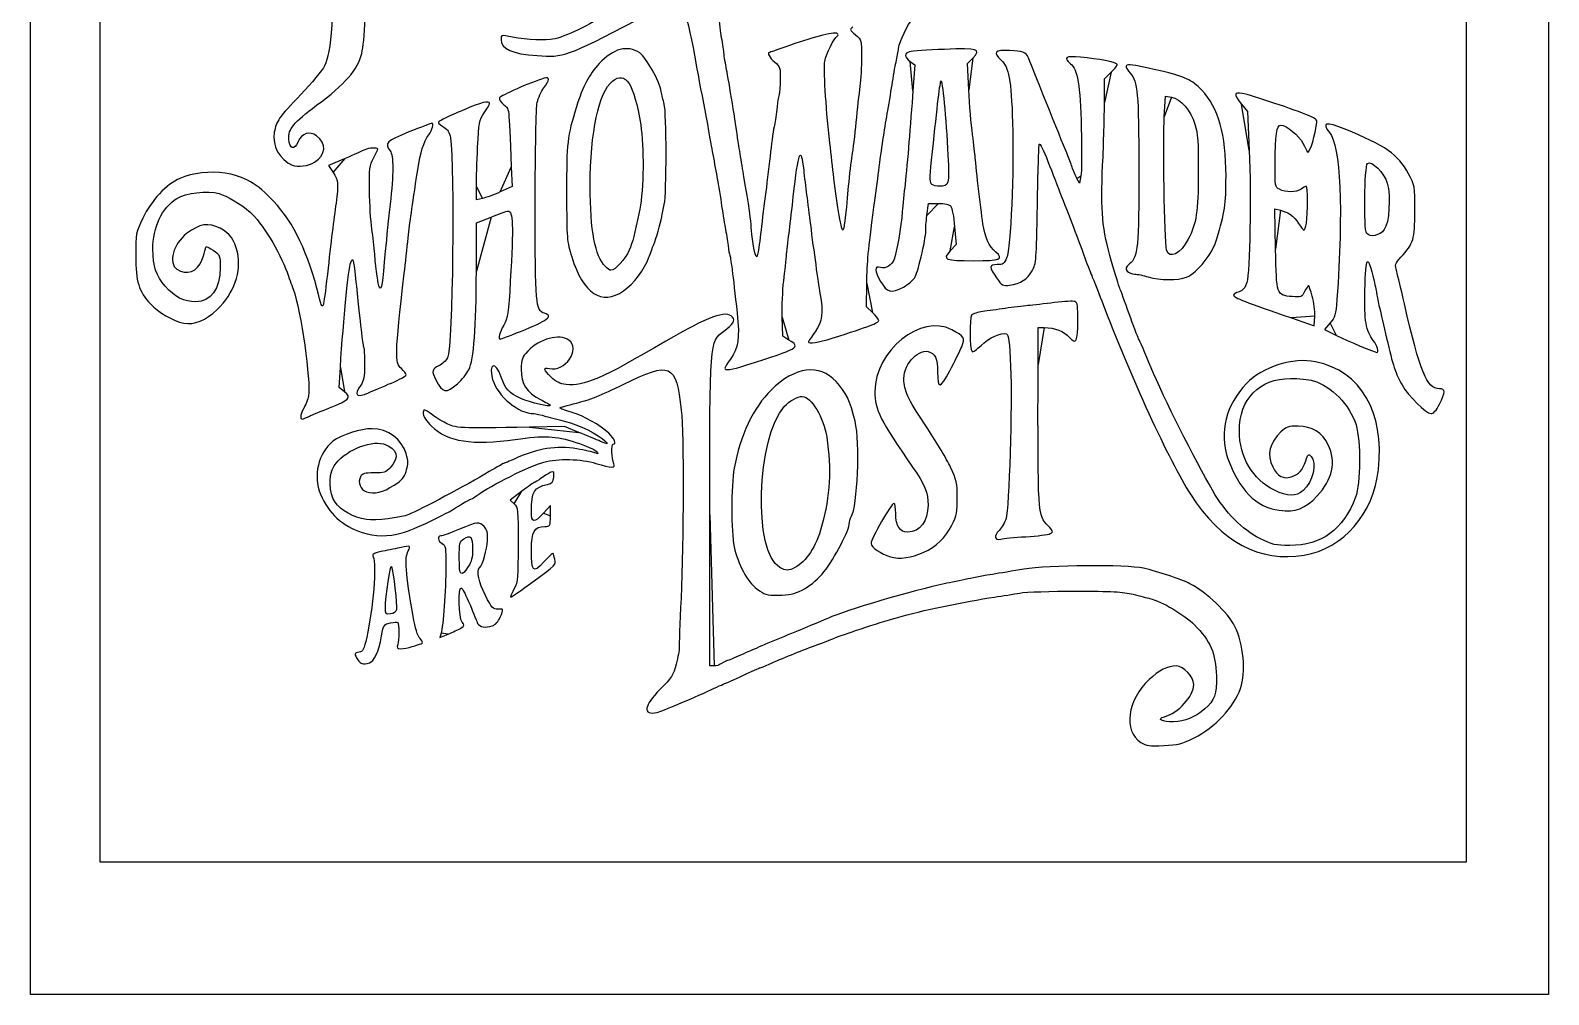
# Model space of a CAD drawing. Extents: x 1.22 to 6.05, y 4.37 to 9.22.
# Drawn here: x 1.222 to 6.048, y 4.365 to 7.428 of the extents above; entities that cross this region are included whole.
import ezdxf

# ---------------------------------------------------------------- set-up
doc = ezdxf.new("R2010")
doc.units = 0
doc.layers.add('Layer_1', color=7, linetype='CONTINUOUS')

msp = doc.modelspace()

# ---------------------------------------------------------------- linework, layer by layer
at = {"layer": 'Layer_1', "color": 7}
for points in [[(1.222222, 6.793651), (1.222222, 9.222223), (3.634921, 9.222223), (6.047619, 9.222223), (6.047619, 6.793651), (6.047619, 4.36508), (3.634921, 4.36508), (1.222222, 4.36508), (1.222222, 6.793651), (1.222222, 6.793651)], [(1.444444, 9.007936), (5.785714, 9.007936), (5.785714, 4.785714), (1.444444, 4.785714), (1.444444, 9.007936)], [(4.204962, 7.239024), (4.200867, 7.323146), (4.217124, 7.340227)], [(4.018279, 7.329785), (4.0337, 7.318477), (4.027305, 7.236689)], [(4.636027, 7.19972), (4.636191, 7.274896), (4.657685, 7.295301)], [(4.825942, 7.154017), (4.830453, 7.219918), (4.849433, 7.216263)], [(5.071364, 7.194162), (5.090347, 7.170385), (5.096021, 7.047286)], [(2.125391, 7.009721), (2.125392, 7.009721)], [(2.222224, 7.021294), (2.169686, 6.998725), (2.184526, 6.976743)], [(2.750729, 6.99351), (2.753203, 6.932297), (2.71553, 6.915283)], [(4.56104, 6.965869), (4.556701, 6.942589), (4.548402, 6.957674)], [(2.658771, 6.894049), (2.639684, 6.889829), (2.639684, 6.931852)], [(4.087772, 6.938944), (4.087772, 6.938944)], [(4.071704, 6.840705), (4.076423, 6.878651), (4.108267, 6.878651)], [(5.179963, 6.733347), (5.17767, 6.861016), (5.194946, 6.856969)], [(2.639662, 6.663951), (2.639684, 6.816572), (2.68643, 6.835501)], [(4.159807, 6.804644), (4.165092, 6.748115), (4.14587, 6.728118)], [(5.469053, 6.78396), (5.469053, 6.78396)], [(4.832999, 6.731419), (4.832999, 6.731419)], [(3.050162, 6.677971), (3.050162, 6.677971)], [(3.89881, 6.532239), (3.879207, 6.549942), (3.880541, 6.624743)], [(3.996917, 6.613026), (3.996917, 6.613026)], [(4.896707, 6.644509), (4.896707, 6.644508)], [(3.107567, 6.600883), (3.107566, 6.600883)], [(5.296539, 6.583733), (5.296538, 6.583733)], [(3.63329, 6.444652), (3.61381, 6.456903), (3.611907, 6.517509)], [(5.230318, 6.514791), (5.302699, 6.4902), (5.304506, 6.520043)], [(4.424902, 6.367133), (4.425079, 6.484008), (4.444682, 6.483975)], [(5.352815, 6.498793), (5.334939, 6.478299), (5.373104, 6.459456)], [(2.220583, 6.280034), (2.203442, 6.293791), (2.207503, 6.357025)], [(3.496358, 6.364728), (3.496358, 6.364728)], [(2.579786, 6.306005), (2.579785, 6.306005)], [(5.700692, 6.240949), (5.700692, 6.240949)], [(2.108889, 6.202879), (2.108889, 6.202879)], [(2.965397, 6.151336), (2.920159, 6.169744), (2.808572, 6.167829)], [(2.784141, 5.964183), (2.747512, 5.936143), (2.759946, 5.924482)], [(2.874921, 5.88599), (2.874921, 5.9194), (2.853108, 5.895097)], [(3.39546, 5.409365), (3.381587, 5.409365), (3.381587, 5.889328)], [(4.385873, 5.819923), (4.385873, 5.819923)], [(2.585397, 5.751755), (2.585397, 5.751755)], [(4.059945, 5.769736), (4.059945, 5.769736)], [(5.271007, 5.761221), (5.271006, 5.761221)], [(3.60385, 5.722166), (3.60385, 5.722167)], [(2.811587, 5.671284), (2.811587, 5.671284)], [(3.675198, 5.650513), (3.675199, 5.650513)], [(2.350492, 5.592623), (2.350492, 5.592623)], [(2.5279, 5.513836), (2.523537, 5.499914), (2.549943, 5.510364)], [(2.590113, 5.529666), (2.590113, 5.529666)], [(2.299718, 5.419085), (2.299718, 5.419085)], [(4.921232, 5.181155), (4.921232, 5.181155)]]:
    msp.add_lwpolyline(points, close=True, dxfattribs=at)
for points in [[(2.187139, 7.74383), (2.186857, 7.474293), (2.178774, 7.357932), (2.157431, 7.316151)], [(2.275574, 7.355258), (2.284565, 7.393575), (2.289443, 7.505879), (2.289683, 7.68008)], [(3.297567, 7.497139), (3.305088, 7.482995), (3.321129, 7.415967), (3.332976, 7.349187)], [(3.417976, 7.412247), (3.41455, 7.430234), (3.411746, 7.465048), (3.411746, 7.489611)], [(2.832653, 7.348215), (2.917718, 7.342137), (2.925728, 7.344988), (3.149169, 7.460891)], [(3.049842, 7.478318), (2.98671, 7.437659), (2.909677, 7.402713), (2.874921, 7.398963)], [(3.836181, 7.438832), (3.825476, 7.430874), (3.825889, 7.429655), (3.844578, 7.41411)], [(3.98184, 7.370437), (3.985248, 7.396185), (4.007843, 7.443001), (4.029994, 7.470211)], [(2.737699, 7.410144), (2.719718, 7.414098), (2.718096, 7.413214), (2.718096, 7.399458)], [(2.718096, 7.399458), (2.718096, 7.369618), (2.753263, 7.353887), (2.832653, 7.348215)], [(2.874921, 7.398963), (2.843491, 7.395573), (2.780703, 7.400688), (2.737699, 7.410144)], [(3.158737, 7.356732), (3.120107, 7.382936), (3.075103, 7.371139), (3.030469, 7.323108)], [(3.426344, 7.357885), (3.425168, 7.369797), (3.421402, 7.39426), (3.417976, 7.412247)], [(3.78554, 7.419116), (3.777064, 7.42439), (3.698994, 7.403873), (3.623676, 7.376577)], [(3.746849, 7.329807), (3.751918, 7.353413), (3.776903, 7.404419), (3.786244, 7.41023)], [(3.786244, 7.41023), (3.79116, 7.413288), (3.790966, 7.415741), (3.78554, 7.419116)], [(3.844578, 7.41411), (3.86406, 7.397904), (3.864235, 7.397279), (3.864181, 7.344278)], [(2.132074, 7.190358), (2.222222, 7.257052), (2.26372, 7.304738), (2.275574, 7.355258)], [(3.227456, 7.23383), (3.221552, 7.268045), (3.180046, 7.342278), (3.158737, 7.356732)], [(3.332976, 7.349187), (3.337122, 7.325812), (3.349809, 7.257508), (3.361168, 7.197401)], [(3.435093, 7.303243), (3.431457, 7.321384), (3.427521, 7.345973), (3.426344, 7.357885)], [(3.570898, 7.358294), (3.562361, 7.358294), (3.571617, 7.34144), (3.587472, 7.328117)], [(3.623676, 7.376577), (3.595928, 7.366521), (3.572178, 7.358294), (3.570898, 7.358294)], [(3.864181, 7.344278), (3.864148, 7.314864), (3.861622, 7.272516), (3.85856, 7.250171)], [(3.97371, 7.327937), (3.977076, 7.342964), (3.980735, 7.362089), (3.98184, 7.370437)], [(4.016429, 7.360504), (3.99852, 7.355719), (3.999241, 7.343744), (4.018279, 7.329785)], [(4.127105, 7.368188), (4.073697, 7.365956), (4.023893, 7.362499), (4.016429, 7.360504)], [(4.217124, 7.340227), (4.24523, 7.369755), (4.235674, 7.372724), (4.127105, 7.368188)], [(4.334604, 7.36475), (4.286739, 7.366668), (4.280478, 7.359524), (4.30757, 7.333905)], [(4.394142, 7.341245), (4.387508, 7.358119), (4.37479, 7.36314), (4.334604, 7.36475)], [(4.518263, 7.033473), (4.511525, 7.048944), (4.413547, 7.291894), (4.394142, 7.341245)], [(4.559286, 7.343346), (4.512262, 7.347688), (4.504099, 7.342258), (4.528162, 7.322644)], [(4.675927, 7.321003), (4.67191, 7.327546), (4.617486, 7.337971), (4.559286, 7.343346)], [(2.157431, 7.316151), (2.149855, 7.301321), (2.116012, 7.260339), (2.082223, 7.22508)], [(3.030469, 7.323108), (2.997504, 7.287634), (2.978384, 7.251422), (2.957683, 7.185258)], [(3.072493, 7.267358), (3.114513, 7.300628), (3.140628, 7.260002), (3.1619, 7.128267)], [(3.469457, 7.091151), (3.465766, 7.121535), (3.44153, 7.27112), (3.435093, 7.303243)], [(3.587472, 7.328117), (3.605481, 7.312984), (3.606329, 7.310282), (3.605479, 7.270791)], [(3.761954, 7.082044), (3.750283, 7.186298), (3.742709, 7.310529), (3.746849, 7.329807)], [(3.960731, 7.25508), (3.964503, 7.280124), (3.970344, 7.31291), (3.97371, 7.327937)], [(4.30757, 7.333905), (4.332468, 7.310361), (4.339355, 7.272809), (4.343931, 7.135631)], [(4.528162, 7.322644), (4.550617, 7.304342), (4.558705, 7.255554), (4.562162, 7.11756)], [(4.657685, 7.295301), (4.669507, 7.306524), (4.677716, 7.318089), (4.675927, 7.321003)], [(4.814127, 7.299513), (4.699034, 7.326412), (4.689887, 7.325791), (4.717349, 7.292938)], [(4.717349, 7.292938), (4.742035, 7.263409), (4.744877, 7.232365), (4.745191, 6.988856)], [(4.944911, 7.238898), (4.914533, 7.270739), (4.891434, 7.281445), (4.814127, 7.299513)], [(2.855319, 7.276169), (2.811436, 7.263189), (2.716545, 7.221644), (2.713693, 7.214164)], [(2.833019, 7.19955), (2.836349, 7.214089), (2.845783, 7.234838), (2.853982, 7.245659)], [(2.853982, 7.245659), (2.8729, 7.270625), (2.873377, 7.281511), (2.855319, 7.276169)], [(3.001607, 6.93563), (3.001573, 7.104283), (3.029076, 7.232981), (3.072493, 7.267358)], [(3.605479, 7.270791), (3.604988, 7.247997), (3.603408, 7.227428), (3.601968, 7.225083)], [(3.85856, 7.250171), (3.855498, 7.227826), (3.849814, 7.176758), (3.845928, 7.136687)], [(3.945766, 7.164008), (3.950224, 7.189053), (3.956958, 7.230035), (3.960731, 7.25508)], [(4.086555, 7.016262), (4.101907, 7.166136), (4.112726, 7.258433), (4.115974, 7.267223)], [(4.115974, 7.267223), (4.120216, 7.278705), (4.132813, 7.147374), (4.138551, 7.031837)], [(4.216731, 7.097223), (4.212511, 7.128946), (4.207215, 7.192756), (4.204962, 7.239024)], [(5.022222, 6.965129), (5.022222, 7.09731), (4.997933, 7.183321), (4.944911, 7.238898)], [(2.082223, 7.22508), (2.011602, 7.151386), (2.003423, 7.139767), (1.997554, 7.104805)], [(2.043729, 7.083037), (2.041412, 7.114966), (2.058924, 7.136239), (2.132074, 7.190358)], [(2.681797, 7.195883), (2.682052, 7.206479), (2.653002, 7.199506), (2.600478, 7.176363)], [(2.664662, 7.166052), (2.674026, 7.179955), (2.681736, 7.193379), (2.681797, 7.195883)], [(2.713693, 7.214164), (2.711713, 7.208971), (2.717105, 7.199884), (2.726767, 7.192129)], [(2.726767, 7.192129), (2.74482, 7.177639), (2.742516, 7.196733), (2.750729, 6.99351)], [(2.826816, 6.873903), (2.826905, 7.051987), (2.829415, 7.183817), (2.833019, 7.19955)], [(3.236728, 7.194406), (3.233357, 7.206071), (3.229185, 7.223812), (3.227456, 7.23383)], [(3.237028, 6.875615), (3.244583, 6.908768), (3.244338, 7.16807), (3.236728, 7.194406)], [(3.361168, 7.197401), (3.372528, 7.137294), (3.384681, 7.071722), (3.388175, 7.051687)], [(3.601968, 7.225083), (3.600528, 7.222738), (3.597692, 7.204622), (3.595665, 7.184825)], [(4.027305, 7.236689), (4.023787, 7.191706), (4.018047, 7.118017), (4.014549, 7.072937)], [(4.630186, 7.00008), (4.633308, 7.068535), (4.635936, 7.158373), (4.636027, 7.19972)], [(4.849433, 7.216263), (4.877412, 7.210876), (4.910111, 7.172781), (4.923384, 7.13011)], [(5.073999, 7.228063), (5.04673, 7.233213), (5.04615, 7.225744), (5.071364, 7.194162)], [(5.284343, 7.158049), (5.245317, 7.174888), (5.100722, 7.223017), (5.073999, 7.228063)], [(2.553732, 7.155721), (2.534656, 7.147291), (2.519066, 7.138194), (2.519087, 7.135505)], [(2.600478, 7.176363), (2.593843, 7.17344), (2.572807, 7.164151), (2.553732, 7.155721)], [(2.64366, 7.057324), (2.647389, 7.135582), (2.648695, 7.142346), (2.664662, 7.166052)], [(2.957683, 7.185258), (2.928411, 7.091703), (2.926177, 7.072162), (2.926446, 6.912044)], [(3.595665, 7.184825), (3.593637, 7.165027), (3.589736, 7.139267), (3.586995, 7.127579)], [(3.918561, 6.981865), (3.927591, 7.052663), (3.936167, 7.110084), (3.945766, 7.164008)], [(4.832999, 6.731419), (4.826659, 6.760454), (4.821236, 7.085255), (4.825942, 7.154017)], [(5.309021, 7.122958), (5.313023, 7.145432), (5.312778, 7.145781), (5.284343, 7.158049)], [(1.997554, 7.104805), (1.990164, 7.060774), (2.01389, 7.017441), (2.054602, 7.000615)], [(2.13152, 7.093225), (2.109431, 7.109779), (2.085164, 7.10188), (2.073026, 7.074186)], [(2.425586, 7.105698), (2.353181, 7.076533), (2.347045, 7.07044), (2.36543, 7.045973)], [(2.497967, 7.133651), (2.496325, 7.133651), (2.463754, 7.121072), (2.425586, 7.105698)], [(2.453247, 6.984901), (2.461915, 7.041733), (2.471868, 7.073161), (2.488762, 7.097043)], [(2.488762, 7.097043), (2.499931, 7.112832), (2.505166, 7.133651), (2.497967, 7.133651)], [(2.519087, 7.135505), (2.51911, 7.132816), (2.526847, 7.126195), (2.536284, 7.120792)], [(2.536284, 7.120792), (2.548957, 7.113537), (2.554417, 7.104806), (2.557166, 7.087399)], [(3.1619, 7.128267), (3.173071, 7.059089), (3.171547, 6.923017), (3.1589, 6.860437)], [(3.586995, 7.127579), (3.584253, 7.115892), (3.578849, 7.077642), (3.574985, 7.042579)], [(3.845928, 7.136687), (3.842042, 7.096615), (3.836264, 7.048803), (3.833088, 7.030437)], [(4.224762, 7.027401), (4.224565, 7.03408), (4.220951, 7.065499), (4.216731, 7.097223)], [(4.343931, 7.135631), (4.349005, 6.983548), (4.338156, 6.736906), (4.324998, 6.705208)], [(4.562162, 7.11756), (4.563931, 7.046933), (4.563426, 6.978672), (4.56104, 6.965869)], [(4.923384, 7.13011), (4.932734, 7.100051), (4.934492, 7.074861), (4.934154, 6.975794)], [(5.178169, 7.003763), (5.179121, 7.097875), (5.183492, 7.12764), (5.19632, 7.127378)], [(5.19632, 7.127378), (5.214256, 7.127012), (5.254242, 7.094138), (5.266508, 7.069675)], [(5.280408, 7.042756), (5.285893, 7.034211), (5.300514, 7.075195), (5.309021, 7.122958)], [(5.397684, 7.115683), (5.340003, 7.139286), (5.324832, 7.135648), (5.3509, 7.104464)], [(5.3509, 7.104464), (5.386459, 7.061926), (5.395501, 6.859248), (5.374611, 6.572987)], [(5.602345, 6.972758), (5.567541, 7.036036), (5.532467, 7.060531), (5.397684, 7.115683)], [(2.073026, 7.074186), (2.060799, 7.046291), (2.046072, 7.05074), (2.043729, 7.083037)], [(2.125392, 7.009721), (2.162138, 7.033539), (2.164693, 7.068365), (2.13152, 7.093225)], [(2.285236, 7.049293), (2.279475, 7.046306), (2.25112, 7.033707), (2.222224, 7.021294)], [(2.326032, 7.051445), (2.326032, 7.056748), (2.296624, 7.055197), (2.285236, 7.049293)], [(2.312562, 7.022606), (2.319971, 7.036665), (2.326032, 7.049642), (2.326032, 7.051445)], [(2.36543, 7.045973), (2.376858, 7.030764), (2.37696, 6.971821), (2.365723, 6.875874)], [(2.557166, 7.087399), (2.571918, 6.993994), (2.564513, 6.423355), (2.548097, 6.388526)], [(2.639684, 6.931852), (2.639684, 6.954964), (2.641473, 7.011426), (2.64366, 7.057324)], [(3.388175, 7.051687), (3.391669, 7.031651), (3.398167, 6.996133), (3.402614, 6.972758)], [(3.477949, 7.036508), (3.474292, 7.058213), (3.470471, 7.082803), (3.469457, 7.091151)], [(3.647085, 6.899901), (3.662935, 7.044884), (3.671062, 7.065772), (3.67995, 6.984368)], [(3.774256, 6.972758), (3.770854, 7.002812), (3.765319, 7.05199), (3.761954, 7.082044)], [(4.014549, 7.072937), (4.011051, 7.027857), (4.005518, 6.968334), (4.002254, 6.940664)], [(4.422815, 6.873989), (4.424456, 6.975062), (4.427171, 7.061857), (4.42885, 7.066866)], [(4.42885, 7.066866), (4.430529, 7.071875), (4.442884, 7.047285), (4.456307, 7.012223)], [(5.096021, 7.047286), (5.102627, 6.903959), (5.098267, 6.661369), (5.088481, 6.627745)], [(5.266508, 7.069675), (5.273143, 7.056442), (5.279398, 7.044329), (5.280408, 7.042756)], [(2.054602, 7.000615), (2.072579, 6.993185), (2.106641, 6.997567), (2.125391, 7.009721)], [(2.300074, 6.919714), (2.299193, 6.989162), (2.300465, 6.999649), (2.312562, 7.022606)], [(3.490217, 6.963651), (3.487126, 6.982017), (3.481605, 7.014803), (3.477949, 7.036508)], [(3.574985, 7.042579), (3.571122, 7.007517), (3.564138, 6.950142), (3.559467, 6.915079)], [(3.833088, 7.030437), (3.829912, 7.01207), (3.824822, 6.968356), (3.821777, 6.933294)], [(4.087772, 6.938944), (4.080462, 6.943602), (4.080282, 6.955024), (4.086555, 7.016262)], [(4.138551, 7.031837), (4.143272, 6.936761), (4.142368, 6.93348), (4.111429, 6.93348)], [(4.249692, 6.814196), (4.242587, 6.863466), (4.225214, 7.012048), (4.224762, 7.027401)], [(4.456307, 7.012223), (4.469729, 6.97716), (4.488735, 6.927982), (4.498543, 6.902937)], [(4.533149, 6.994009), (4.529325, 7.005696), (4.522626, 7.023455), (4.518263, 7.033473)], [(4.658424, 6.694119), (4.628484, 6.796888), (4.623421, 6.851746), (4.630186, 7.00008)], [(5.191814, 6.923532), (5.177849, 6.931323), (5.177459, 6.933619), (5.178169, 7.003763)], [(5.469053, 6.78396), (5.459509, 6.795535), (5.462122, 6.996046), (5.471945, 7.005916)], [(5.471945, 7.005916), (5.483188, 7.017212), (5.526021, 6.974398), (5.534703, 6.943184)], [(1.697419, 6.958315), (1.654897, 6.939968), (1.605694, 6.887246), (1.579567, 6.832033)], [(1.841741, 6.974719), (1.794602, 6.982106), (1.737522, 6.975618), (1.697419, 6.958315)], [(1.995291, 6.885671), (1.943813, 6.940786), (1.901431, 6.965365), (1.841741, 6.974719)], [(2.184526, 6.976743), (2.200895, 6.952495), (2.202092, 6.939741), (2.193621, 6.879821)], [(2.423056, 6.769365), (2.428964, 6.822888), (2.433759, 6.857122), (2.453247, 6.984901)], [(3.402614, 6.972758), (3.407061, 6.949383), (3.413875, 6.908401), (3.417757, 6.881687)], [(3.51319, 6.807571), (3.514345, 6.811957), (3.50457, 6.878371), (3.490217, 6.963651)], [(3.67995, 6.984368), (3.682105, 6.964626), (3.686339, 6.929348), (3.689359, 6.905973)], [(3.804287, 6.793651), (3.799864, 6.793651), (3.783441, 6.891601), (3.774256, 6.972758)], [(3.903446, 6.866508), (3.908139, 6.901571), (3.914941, 6.953482), (3.918561, 6.981865)], [(4.548402, 6.957674), (4.543838, 6.96597), (4.536974, 6.982321), (4.533149, 6.994009)], [(4.745191, 6.988856), (4.745513, 6.739627), (4.742556, 6.709132), (4.715857, 6.686303)], [(4.934154, 6.975794), (4.933728, 6.851226), (4.928461, 6.816317), (4.902302, 6.764704)], [(4.993141, 6.765975), (5.018175, 6.848932), (5.022222, 6.87665), (5.022222, 6.965129)], [(5.622381, 6.854365), (5.622381, 6.935842), (5.622262, 6.936546), (5.602345, 6.972758)], [(1.687939, 6.894638), (1.715487, 6.912143), (1.785277, 6.920049), (1.822381, 6.909869)], [(1.822381, 6.909869), (1.846103, 6.903361), (1.893411, 6.875201), (1.920727, 6.85133)], [(2.307582, 6.798285), (2.303992, 6.822539), (2.300614, 6.877182), (2.300074, 6.919714)], [(2.71553, 6.915283), (2.69481, 6.905925), (2.669268, 6.89637), (2.658771, 6.894049)], [(2.926446, 6.912044), (2.926694, 6.764886), (2.927193, 6.758681), (2.942808, 6.708517)], [(3.050162, 6.677971), (3.01641, 6.711945), (3.001634, 6.790356), (3.001607, 6.93563)], [(3.559467, 6.915079), (3.554796, 6.880017), (3.548039, 6.825374), (3.544452, 6.793651)], [(3.689359, 6.905973), (3.692379, 6.882598), (3.697742, 6.840249), (3.701277, 6.811865)], [(3.821777, 6.933294), (3.81258, 6.82737), (3.808356, 6.793651), (3.804287, 6.793651)], [(4.002254, 6.940664), (3.998989, 6.912995), (3.995006, 6.873379), (3.993402, 6.852629)], [(4.111429, 6.93348), (4.103135, 6.93348), (4.09249, 6.935939), (4.087772, 6.938944)], [(4.498543, 6.902937), (4.530028, 6.822538), (4.557986, 6.749235), (4.573801, 6.705616)], [(5.260832, 6.923994), (5.246403, 6.913009), (5.211097, 6.912772), (5.191814, 6.923532)], [(5.277064, 6.933101), (5.274576, 6.93299), (5.267271, 6.928896), (5.260832, 6.923994)], [(5.277716, 6.816419), (5.282978, 6.848466), (5.282504, 6.933333), (5.277064, 6.933101)], [(5.534703, 6.943184), (5.546381, 6.901201), (5.540995, 6.816887), (5.525277, 6.79561)], [(1.61146, 6.732937), (1.611123, 6.80295), (1.640116, 6.86425), (1.687939, 6.894638)], [(2.139065, 6.584892), (2.106113, 6.719715), (2.059798, 6.816607), (1.995291, 6.885671)], [(2.193621, 6.879821), (2.186318, 6.828163), (2.177729, 6.757774), (2.166067, 6.654008)], [(2.365723, 6.875874), (2.361014, 6.83566), (2.35411, 6.768607), (2.350382, 6.726865)], [(2.68643, 6.835501), (2.712141, 6.845913), (2.736279, 6.854416), (2.740071, 6.854398)], [(2.740071, 6.854398), (2.756543, 6.85432), (2.757977, 6.812451), (2.747664, 6.632786)], [(2.856276, 6.52972), (2.827975, 6.538762), (2.826658, 6.554147), (2.826816, 6.873903)], [(3.1589, 6.860437), (3.141463, 6.774154), (3.137349, 6.758243), (3.125093, 6.729691)], [(3.228769, 6.835972), (3.230268, 6.844419), (3.233985, 6.862258), (3.237028, 6.875615)], [(3.417757, 6.881687), (3.421639, 6.854972), (3.427396, 6.819251), (3.430552, 6.802306)], [(3.634594, 6.793651), (3.637813, 6.818696), (3.643434, 6.866508), (3.647085, 6.899901)], [(3.880541, 6.624743), (3.881822, 6.696551), (3.884544, 6.725285), (3.903446, 6.866508)], [(3.993402, 6.852629), (3.989713, 6.804913), (3.97562, 6.722792), (3.967454, 6.701431)], [(4.108267, 6.878651), (4.128618, 6.878651), (4.142711, 6.875497), (4.147316, 6.869912)], [(4.147316, 6.869912), (4.151279, 6.865105), (4.1569, 6.835734), (4.159807, 6.804644)], [(4.40577, 6.664558), (4.41941, 6.689449), (4.419922, 6.695732), (4.422815, 6.873989)], [(5.194946, 6.856969), (5.220447, 6.850994), (5.237834, 6.838363), (5.252999, 6.814795)], [(5.57827, 6.707889), (5.618853, 6.752103), (5.622381, 6.763818), (5.622381, 6.854365)], [(1.579567, 6.832033), (1.557438, 6.78527), (1.557097, 6.783431), (1.557294, 6.711687)], [(1.825067, 6.799892), (1.788241, 6.818803), (1.761284, 6.814462), (1.718649, 6.782753)], [(1.920727, 6.85133), (1.956433, 6.820126), (2.015379, 6.724127), (2.038159, 6.66008)], [(3.203587, 6.748115), (3.211949, 6.768166), (3.224517, 6.812017), (3.228769, 6.835972)], [(3.526256, 6.718291), (3.52103, 6.73202), (3.511122, 6.799718), (3.51319, 6.807571)], [(3.701277, 6.811865), (3.711751, 6.727764), (3.725528, 6.629007), (3.731697, 6.593799)], [(4.068195, 6.795896), (4.06753, 6.79967), (4.069109, 6.819834), (4.071704, 6.840705)], [(4.29088, 6.724058), (4.268776, 6.743197), (4.255851, 6.771482), (4.249692, 6.814196)], [(5.252999, 6.814795), (5.260429, 6.803249), (5.268189, 6.793768), (5.270243, 6.793726)], [(5.270243, 6.793726), (5.272297, 6.793682), (5.27566, 6.803897), (5.277716, 6.816419)], [(1.718649, 6.782753), (1.676768, 6.751606), (1.659917, 6.689337), (1.688009, 6.669531)], [(1.880293, 6.723459), (1.871515, 6.762938), (1.856464, 6.783769), (1.825067, 6.799892)], [(2.31683, 6.717758), (2.315333, 6.737794), (2.311171, 6.774031), (2.307582, 6.798285)], [(2.41046, 6.657044), (2.413886, 6.687098), (2.419555, 6.737642), (2.423056, 6.769365)], [(3.430552, 6.802306), (3.433707, 6.78536), (3.437719, 6.759557), (3.439466, 6.744964)], [(3.544452, 6.793651), (3.540865, 6.761928), (3.53639, 6.729142), (3.534506, 6.720794)], [(3.625884, 6.717758), (3.627455, 6.734455), (3.631375, 6.768607), (3.634594, 6.793651)], [(4.034603, 6.645837), (4.044744, 6.663635), (4.070906, 6.780506), (4.068195, 6.795896)], [(4.902302, 6.764704), (4.87897, 6.718668), (4.839882, 6.699895), (4.832999, 6.731419)], [(4.896707, 6.644508), (4.932855, 6.659711), (4.978376, 6.717049), (4.993141, 6.765975)], [(5.525277, 6.79561), (5.510644, 6.775802), (5.480867, 6.769632), (5.469053, 6.78396)], [(1.557294, 6.711687), (1.55752, 6.628814), (1.56599, 6.601394), (1.604671, 6.558298)], [(1.650935, 6.615461), (1.62194, 6.648618), (1.61172, 6.679033), (1.61146, 6.732937)], [(1.76767, 6.698929), (1.772585, 6.712624), (1.777405, 6.728667), (1.778382, 6.734579)], [(1.778382, 6.734579), (1.779977, 6.744228), (1.782473, 6.74374), (1.802778, 6.729806)], [(1.802778, 6.729806), (1.825017, 6.714546), (1.825397, 6.71362), (1.825397, 6.674798)], [(1.815596, 6.541217), (1.870232, 6.594058), (1.894109, 6.661317), (1.880293, 6.723459)], [(2.332036, 6.612007), (2.32685, 6.621592), (2.32095, 6.662626), (2.31683, 6.717758)], [(2.350382, 6.726865), (2.341085, 6.622774), (2.337695, 6.601546), (2.332036, 6.612007)], [(2.942808, 6.708517), (2.979328, 6.591201), (3.037579, 6.553146), (3.107567, 6.600883)], [(3.125093, 6.729691), (3.113054, 6.701646), (3.080867, 6.666151), (3.067474, 6.666151)], [(3.107566, 6.600883), (3.138298, 6.621845), (3.175521, 6.671135), (3.18828, 6.707762)], [(3.18828, 6.707762), (3.192521, 6.719938), (3.19941, 6.738098), (3.203587, 6.748115)], [(3.439466, 6.744964), (3.441214, 6.730371), (3.443766, 6.716603), (3.445138, 6.714369)], [(3.445138, 6.714369), (3.447637, 6.710299), (3.454697, 6.654541), (3.468539, 6.529544)], [(3.534506, 6.720794), (3.531216, 6.70621), (3.530893, 6.706112), (3.526256, 6.718291)], [(3.616516, 6.632758), (3.620097, 6.662812), (3.624313, 6.701062), (3.625884, 6.717758)], [(4.14587, 6.728118), (4.119233, 6.700409), (4.128058, 6.696714), (4.221152, 6.696601)], [(4.221152, 6.696601), (4.304966, 6.696501), (4.317163, 6.701302), (4.29088, 6.724058)], [(5.232358, 6.582618), (5.182543, 6.587436), (5.182585, 6.587314), (5.179963, 6.733347)], [(5.463718, 6.602401), (5.465993, 6.715147), (5.471942, 6.721378), (5.492704, 6.632758)], [(5.564719, 6.662353), (5.558394, 6.684715), (5.559064, 6.686965), (5.57827, 6.707889)], [(1.688009, 6.669531), (1.717353, 6.648843), (1.754635, 6.662601), (1.76767, 6.698929)], [(1.825397, 6.674798), (1.825397, 6.606926), (1.796218, 6.565973), (1.747859, 6.565973)], [(2.038159, 6.66008), (2.043504, 6.645053), (2.052237, 6.620719), (2.057568, 6.606004)], [(2.207503, 6.357025), (2.217731, 6.516257), (2.233051, 6.670549), (2.240632, 6.690677)], [(2.240632, 6.690677), (2.246102, 6.705201), (2.246361, 6.705026), (2.249958, 6.684365)], [(2.249958, 6.684365), (2.251993, 6.672678), (2.256371, 6.636477), (2.259686, 6.603919)], [(2.615542, 6.35041), (2.631705, 6.382301), (2.639638, 6.485422), (2.639662, 6.663951)], [(3.067474, 6.666151), (3.064411, 6.666151), (3.056621, 6.67147), (3.050162, 6.677971)], [(3.924187, 6.675341), (3.904159, 6.681739), (3.90432, 6.663582), (3.924586, 6.630429)], [(3.967454, 6.701431), (3.959972, 6.68186), (3.940512, 6.670125), (3.924187, 6.675341)], [(4.295317, 6.684366), (4.268956, 6.684366), (4.268488, 6.67603), (4.29294, 6.642053)], [(4.324998, 6.705208), (4.317488, 6.687116), (4.313571, 6.684366), (4.295317, 6.684366)], [(4.334453, 6.619218), (4.370484, 6.624083), (4.390595, 6.636868), (4.40577, 6.664558)], [(4.573801, 6.705616), (4.582276, 6.682241), (4.592841, 6.654919), (4.597278, 6.644901)], [(4.684676, 6.609119), (4.681807, 6.616153), (4.669994, 6.654403), (4.658424, 6.694119)], [(4.715857, 6.686303), (4.702747, 6.675093), (4.701576, 6.6716), (4.708226, 6.663535)], [(4.708226, 6.663535), (4.712546, 6.658295), (4.723212, 6.653967), (4.731929, 6.653916)], [(5.589354, 6.559901), (5.579464, 6.603312), (5.568378, 6.649415), (5.564719, 6.662353)], [(1.747859, 6.565973), (1.710752, 6.565973), (1.680869, 6.581231), (1.650935, 6.615461)], [(2.166067, 6.654008), (2.152831, 6.536238), (2.151678, 6.533287), (2.139065, 6.584892)], [(2.401429, 6.354004), (2.379824, 6.374158), (2.380396, 6.39332), (2.41046, 6.657044)], [(2.747664, 6.632786), (2.741702, 6.528929), (2.739593, 6.514867), (2.726553, 6.492034)], [(3.611907, 6.517509), (3.610861, 6.550843), (3.612935, 6.602705), (3.616516, 6.632758)], [(3.924586, 6.630429), (3.946494, 6.594589), (3.956203, 6.592253), (3.996917, 6.613026)], [(3.996917, 6.613026), (4.011674, 6.620555), (4.02859, 6.635283), (4.034603, 6.645837)], [(4.29294, 6.642053), (4.310356, 6.617853), (4.313112, 6.616337), (4.334453, 6.619218)], [(4.597278, 6.644901), (4.601715, 6.634884), (4.615198, 6.600732), (4.627241, 6.569009)], [(4.731929, 6.653916), (4.740646, 6.653872), (4.759992, 6.64995), (4.774921, 6.645215)], [(4.774921, 6.645215), (4.810535, 6.633919), (4.8707, 6.63357), (4.896707, 6.644509)], [(5.088481, 6.627745), (5.08345, 6.61046), (5.077196, 6.60293), (5.064035, 6.598312)], [(5.28433, 6.61758), (5.282992, 6.61758), (5.27752, 6.609059), (5.272169, 6.598644)], [(5.296538, 6.583733), (5.291162, 6.602349), (5.285668, 6.61758), (5.28433, 6.61758)], [(5.492704, 6.632758), (5.496615, 6.616062), (5.500492, 6.596937), (5.501319, 6.590258)], [(2.057568, 6.606004), (2.082228, 6.537922), (2.114464, 6.312431), (2.106016, 6.267104)], [(2.259686, 6.603919), (2.272868, 6.47447), (2.278575, 6.426908), (2.281495, 6.422152)], [(3.731697, 6.593799), (3.742903, 6.529852), (3.73963, 6.503677), (3.716349, 6.471059)], [(4.477662, 6.563566), (4.447083, 6.559775), (4.408811, 6.555491), (4.392613, 6.554046)], [(4.542503, 6.566889), (4.53742, 6.568852), (4.508241, 6.567358), (4.477662, 6.563566)], [(4.551746, 6.506664), (4.551746, 6.551954), (4.549892, 6.564035), (4.542503, 6.566889)], [(4.627241, 6.569009), (4.718448, 6.328742), (4.842135, 6.059315), (4.909246, 5.954715)], [(4.71441, 6.527784), (4.700925, 6.565484), (4.687544, 6.602085), (4.684676, 6.609119)], [(5.064035, 6.598312), (5.054308, 6.594899), (5.04635, 6.590103), (5.04635, 6.587655)], [(5.04635, 6.587655), (5.04635, 6.5795), (5.085534, 6.563981), (5.230318, 6.514791)], [(5.272169, 6.598644), (5.262868, 6.58054), (5.26112, 6.579836), (5.232358, 6.582618)], [(5.304506, 6.520043), (5.305501, 6.536457), (5.301915, 6.565118), (5.296539, 6.583733)], [(5.374611, 6.572987), (5.371108, 6.524986), (5.368795, 6.517113), (5.352815, 6.498793)], [(5.49027, 6.443431), (5.46653, 6.475094), (5.46173, 6.503832), (5.463718, 6.602401)], [(5.501319, 6.590258), (5.502145, 6.58358), (5.50602, 6.564455), (5.509929, 6.547758)], [(1.604671, 6.558298), (1.627291, 6.533095), (1.676285, 6.505223), (1.709844, 6.498467)], [(1.709844, 6.498467), (1.742839, 6.491825), (1.780102, 6.506889), (1.815596, 6.541217)], [(2.780014, 6.472189), (2.867042, 6.506882), (2.885106, 6.520509), (2.856276, 6.52972)], [(3.453706, 6.517719), (3.43482, 6.540626), (3.374429, 6.518837), (3.242372, 6.44147)], [(3.425886, 6.472679), (3.456517, 6.495012), (3.463332, 6.506044), (3.453706, 6.517719)], [(3.468539, 6.529544), (3.477238, 6.451001), (3.47256, 6.419104), (3.447217, 6.384151)], [(3.918413, 6.506601), (3.918413, 6.510966), (3.909591, 6.522503), (3.89881, 6.532239)], [(4.150724, 6.47735), (4.052999, 6.529104), (3.906349, 6.411142), (3.906349, 6.280779)], [(4.213837, 6.523314), (4.206134, 6.513971), (4.207402, 6.415728), (4.215328, 6.407755)], [(4.249144, 6.535484), (4.233657, 6.53356), (4.217769, 6.528083), (4.213837, 6.523314)], [(4.320232, 6.5452), (4.29662, 6.541781), (4.26463, 6.537409), (4.249144, 6.535484)], [(4.392613, 6.554046), (4.376415, 6.5526), (4.343844, 6.54862), (4.320232, 6.5452)], [(4.74454, 6.448855), (4.741454, 6.454566), (4.727896, 6.490083), (4.71441, 6.527784)], [(5.509929, 6.547758), (5.513838, 6.531062), (5.523991, 6.487348), (5.532491, 6.450615)], [(5.700453, 6.289723), (5.66051, 6.289723), (5.638981, 6.342079), (5.589354, 6.559901)], [(2.726553, 6.492034), (2.713154, 6.468574), (2.70778, 6.44758), (2.715173, 6.44758)], [(2.715173, 6.44758), (2.716882, 6.44758), (2.746061, 6.458654), (2.780014, 6.472189)], [(3.381587, 5.889328), (3.381587, 6.443525), (3.381334, 6.440198), (3.425886, 6.472679)], [(3.716349, 6.471059), (3.704738, 6.454791), (3.695238, 6.44012), (3.695238, 6.438459)], [(3.770802, 6.45065), (3.890545, 6.488534), (3.918413, 6.499097), (3.918413, 6.506601)], [(4.182292, 6.423545), (4.193377, 6.45195), (4.190983, 6.456029), (4.150724, 6.47735)], [(4.243597, 6.427404), (4.267889, 6.451856), (4.308422, 6.470217), (4.324445, 6.464028)], [(4.444682, 6.483975), (4.477753, 6.483919), (4.508035, 6.472364), (4.523453, 6.453921)], [(4.523453, 6.453921), (4.545314, 6.427769), (4.551746, 6.439759), (4.551746, 6.506664)], [(2.281495, 6.422152), (2.283175, 6.419415), (2.284501, 6.394795), (2.284441, 6.36744)], [(2.933896, 6.4442), (2.903124, 6.465895), (2.841019, 6.449227), (2.803093, 6.409094)], [(2.871854, 6.354028), (2.920804, 6.341661), (2.972586, 6.416922), (2.933896, 6.4442)], [(3.242372, 6.44147), (3.036316, 6.320751), (2.981893, 6.297046), (2.925487, 6.303446)], [(3.496358, 6.364728), (3.66754, 6.419007), (3.670926, 6.420983), (3.63329, 6.444652)], [(3.695238, 6.438459), (3.695238, 6.431482), (3.7258, 6.436413), (3.770802, 6.45065)], [(4.144373, 6.346656), (4.159953, 6.375426), (4.177016, 6.410026), (4.182292, 6.423545)], [(4.215328, 6.407755), (4.217735, 6.405335), (4.230456, 6.414177), (4.243597, 6.427404)], [(4.324445, 6.464028), (4.331456, 6.46132), (4.334195, 6.439722), (4.337716, 6.359375)], [(4.784187, 6.356509), (4.765467, 6.401589), (4.747626, 6.443145), (4.74454, 6.448855)], [(5.373104, 6.459456), (5.409292, 6.44159), (5.495773, 6.40508), (5.501903, 6.40508)], [(5.501903, 6.40508), (5.509595, 6.40508), (5.503188, 6.426204), (5.49027, 6.443431)], [(5.532491, 6.450615), (5.55215, 6.36566), (5.562003, 6.335832), (5.581627, 6.301865)], [(2.548097, 6.388526), (2.543732, 6.379264), (2.531339, 6.367779), (2.520557, 6.363002)], [(2.718701, 6.327183), (2.701913, 6.378747), (2.67633, 6.371758), (2.691495, 6.31975)], [(2.803093, 6.409094), (2.784668, 6.389597), (2.782485, 6.383637), (2.782054, 6.351642)], [(3.106161, 6.303363), (3.257816, 6.378096), (3.275072, 6.370487), (3.290892, 6.221902)], [(3.447217, 6.384151), (3.437661, 6.370971), (3.429842, 6.357993), (3.429842, 6.355312)], [(3.78312, 6.312965), (3.730327, 6.370576), (3.651762, 6.360284), (3.576548, 6.285903)], [(3.998381, 6.314008), (3.99417, 6.361064), (4.039449, 6.416028), (4.075803, 6.407991)], [(4.075803, 6.407991), (4.097783, 6.403131), (4.10536, 6.386402), (4.105489, 6.342452)], [(5.306434, 6.37555), (5.235157, 6.390369), (5.139425, 6.360085), (5.086951, 6.306118)], [(5.506781, 6.033727), (5.526273, 6.21744), (5.45125, 6.345442), (5.306434, 6.37555)], [(2.284441, 6.36744), (2.284352, 6.326986), (2.282032, 6.314571), (2.272008, 6.300923)], [(2.369762, 6.30807), (2.395472, 6.318638), (2.416508, 6.330131), (2.416508, 6.333611)], [(2.416508, 6.333611), (2.416508, 6.33709), (2.409722, 6.346267), (2.401429, 6.354004)], [(2.520557, 6.363002), (2.498388, 6.35318), (2.496799, 6.345928), (2.510756, 6.31826)], [(2.579785, 6.306005), (2.593304, 6.318299), (2.609395, 6.338282), (2.615542, 6.35041)], [(2.78126, 6.259221), (2.743336, 6.276301), (2.730853, 6.289861), (2.718701, 6.327183)], [(2.782054, 6.351642), (2.781432, 6.305641), (2.798767, 6.278487), (2.843198, 6.255859)], [(2.87742, 6.326655), (2.853019, 6.350461), (2.851234, 6.359237), (2.871854, 6.354028)], [(2.925487, 6.303446), (2.905071, 6.305762), (2.892725, 6.311723), (2.87742, 6.326655)], [(3.429842, 6.355312), (3.429842, 6.347061), (3.44935, 6.349822), (3.496358, 6.364728)], [(4.105489, 6.342452), (4.105648, 6.288131), (4.113116, 6.288938), (4.144373, 6.346656)], [(4.337716, 6.359375), (4.342814, 6.243056), (4.332703, 5.908274), (4.323158, 5.877323)], [(4.456691, 5.854658), (4.423459, 5.890192), (4.424162, 5.878851), (4.424902, 6.367133)], [(4.978889, 5.967937), (4.925717, 6.058648), (4.821539, 6.266558), (4.784187, 6.356509)], [(5.06472, 6.156151), (5.064698, 6.257251), (5.127818, 6.32193), (5.227302, 6.322745)], [(5.227302, 6.322745), (5.252183, 6.32295), (5.284754, 6.319534), (5.299683, 6.315156)], [(2.173466, 6.229063), (2.236273, 6.253565), (2.243636, 6.261531), (2.220583, 6.280034)], [(2.272008, 6.300923), (2.249026, 6.269634), (2.259411, 6.259715), (2.297082, 6.276973)], [(2.297082, 6.276973), (2.311346, 6.283508), (2.344052, 6.297502), (2.369762, 6.30807)], [(2.510756, 6.31826), (2.532248, 6.275653), (2.544097, 6.27355), (2.579786, 6.306005)], [(2.691495, 6.31975), (2.707276, 6.265631), (2.773392, 6.210794), (2.822863, 6.210794)], [(2.957857, 6.244252), (2.995086, 6.252743), (3.038777, 6.270158), (3.106161, 6.303363)], [(3.576548, 6.285903), (3.520116, 6.230097), (3.477983, 6.140932), (3.459295, 6.037758)], [(3.843365, 6.186508), (3.82692, 6.252918), (3.814765, 6.278432), (3.78312, 6.312965)], [(3.906349, 6.280779), (3.906349, 6.222533), (3.922903, 6.189426), (4.026258, 6.040966)], [(4.074452, 6.162223), (4.01452, 6.251583), (4.001673, 6.277218), (3.998381, 6.314008)], [(5.086951, 6.306118), (5.022611, 6.239949), (5.000078, 6.15055), (5.02751, 6.070292)], [(5.299683, 6.315156), (5.358478, 6.297913), (5.415151, 6.239381), (5.435412, 6.174975)], [(5.581627, 6.301865), (5.601842, 6.266877), (5.658614, 6.210794), (5.673819, 6.210794)], [(5.700692, 6.240949), (5.720165, 6.27963), (5.720116, 6.289723), (5.700453, 6.289723)], [(2.090009, 6.225998), (2.079163, 6.207494), (2.079062, 6.188454), (2.089838, 6.193972)], [(2.106016, 6.267104), (2.103942, 6.255977), (2.096739, 6.237479), (2.090009, 6.225998)], [(2.108889, 6.202879), (2.117183, 6.20666), (2.146242, 6.218442), (2.173466, 6.229063)], [(2.497367, 6.208634), (2.474335, 6.226284), (2.470794, 6.226433), (2.470794, 6.209753)], [(2.874921, 6.237508), (2.874921, 6.230718), (2.81233, 6.245229), (2.78126, 6.259221)], [(2.843198, 6.255859), (2.860646, 6.246973), (2.874921, 6.238715), (2.874921, 6.237508)], [(2.905088, 6.229093), (2.905083, 6.230809), (2.928829, 6.237631), (2.957857, 6.244252)], [(2.941008, 6.21535), (2.921256, 6.221193), (2.905092, 6.227377), (2.905088, 6.229093)], [(3.60385, 5.722167), (3.518848, 5.768644), (3.529714, 6.135509), (3.619014, 6.234139)], [(3.619014, 6.234139), (3.634446, 6.251183), (3.660244, 6.265437), (3.67566, 6.265437)], [(3.67566, 6.265437), (3.703668, 6.265437), (3.744263, 6.197904), (3.753318, 6.136246)], [(5.673819, 6.210794), (5.68178, 6.210794), (5.690355, 6.220416), (5.700692, 6.240949)], [(2.089838, 6.193972), (2.092022, 6.19509), (2.100595, 6.199098), (2.108889, 6.202879)], [(2.470794, 6.209753), (2.470794, 6.202108), (2.48189, 6.185867), (2.497208, 6.171094)], [(2.543175, 6.180083), (2.528246, 6.18792), (2.507633, 6.200768), (2.497367, 6.208634)], [(2.808572, 6.167829), (2.582195, 6.163944), (2.573121, 6.164363), (2.543175, 6.180083)], [(2.822863, 6.210794), (2.827511, 6.210794), (2.844518, 6.206952), (2.860657, 6.202257)], [(2.860657, 6.202257), (2.876796, 6.197561), (2.904929, 6.190385), (2.923175, 6.186309)], [(2.923175, 6.186309), (2.959891, 6.178107), (3.032169, 6.142124), (3.04844, 6.123947)], [(3.060397, 6.148339), (3.03261, 6.175065), (2.982929, 6.20295), (2.941008, 6.21535)], [(3.290892, 6.221902), (3.299147, 6.14436), (3.298835, 5.807905), (3.290338, 5.624901)], [(3.830679, 5.882491), (3.851481, 5.916371), (3.859957, 6.119502), (3.843365, 6.186508)], [(2.30907, 6.163017), (2.272294, 6.163138), (2.21061, 6.14338), (2.184013, 6.122961)], [(2.416322, 6.084334), (2.404085, 6.128681), (2.357499, 6.162857), (2.30907, 6.163017)], [(2.497208, 6.171094), (2.548553, 6.121573), (2.627376, 6.109077), (2.763333, 6.128904)], [(2.763333, 6.128904), (2.855243, 6.142308), (2.890623, 6.140607), (2.955591, 6.119659)], [(3.034762, 6.122601), (3.021492, 6.128281), (2.990278, 6.141212), (2.965397, 6.151336)], [(3.074191, 6.113651), (3.085961, 6.113651), (3.079458, 6.130004), (3.060397, 6.148339)], [(3.753318, 6.136246), (3.768723, 6.031351), (3.764214, 5.953021), (3.736997, 5.852711)], [(4.146612, 6.040794), (4.134918, 6.065839), (4.102446, 6.120482), (4.074452, 6.162223)], [(5.1765, 5.967252), (5.106632, 6.001875), (5.06474, 6.072668), (5.06472, 6.156151)], [(5.197015, 6.153115), (5.160532, 6.118222), (5.151471, 6.080004), (5.170553, 6.041502)], [(5.251071, 6.17113), (5.220283, 6.171306), (5.213761, 6.169132), (5.197015, 6.153115)], [(5.347206, 6.112135), (5.328702, 6.150611), (5.29568, 6.170876), (5.251071, 6.17113)], [(5.435412, 6.174975), (5.451498, 6.12384), (5.450442, 5.98893), (5.433612, 5.94498)], [(2.184013, 6.122961), (2.137503, 6.087252), (2.119728, 6.011781), (2.144404, 5.95478)], [(2.187846, 6.044716), (2.215498, 6.089753), (2.300302, 6.127585), (2.344037, 6.114396)], [(2.344037, 6.114396), (2.388751, 6.100911), (2.396838, 6.072653), (2.365672, 6.038803)], [(2.416105, 6.02682), (2.423931, 6.05519), (2.423937, 6.056735), (2.416322, 6.084334)], [(2.959365, 6.098962), (2.895037, 6.110111), (2.834753, 6.100476), (2.761647, 6.067362)], [(2.955591, 6.119659), (2.98677, 6.109606), (3.015981, 6.0968), (3.020505, 6.0912)], [(3.016667, 6.086071), (3.010032, 6.088849), (2.984246, 6.09465), (2.959365, 6.098962)], [(3.020505, 6.0912), (3.027812, 6.082157), (3.027383, 6.081584), (3.016667, 6.086071)], [(3.04844, 6.123947), (3.058717, 6.112467), (3.058491, 6.112444), (3.034762, 6.122601)], [(3.0769, 6.051419), (3.069823, 6.068546), (3.067859, 6.113651), (3.074191, 6.113651)], [(5.275466, 6.06115), (5.282281, 6.082501), (5.283767, 6.083703), (5.292493, 6.074919)], [(5.312047, 5.949358), (5.361181, 6.000873), (5.373434, 6.057599), (5.347206, 6.112135)], [(2.190544, 5.929869), (2.170303, 5.959852), (2.16903, 6.01407), (2.187846, 6.044716)], [(2.365672, 6.038803), (2.352674, 6.024686), (2.346027, 6.02258), (2.314469, 6.02258)], [(2.641069, 5.950717), (2.687386, 5.983914), (2.808691, 6.044336), (2.853809, 6.056683)], [(2.727463, 6.052937), (2.726176, 6.052937), (2.705221, 6.041101), (2.680895, 6.026636)], [(2.761647, 6.067362), (2.744132, 6.059428), (2.728749, 6.052937), (2.727463, 6.052937)], [(2.853809, 6.056683), (2.898433, 6.068894), (2.973262, 6.067204), (3.019682, 6.052937)], [(3.019682, 6.052937), (3.069642, 6.037582), (3.082762, 6.037234), (3.0769, 6.051419)], [(3.459295, 6.037758), (3.448905, 5.980397), (3.448819, 5.83493), (3.459146, 5.788116)], [(4.026258, 6.040966), (4.064747, 5.98568), (4.075238, 5.959766), (4.075238, 5.919984)], [(4.168106, 5.943651), (4.167898, 5.989775), (4.165614, 6.000096), (4.146612, 6.040794)], [(5.02751, 6.070292), (5.061694, 5.970283), (5.118692, 5.91232), (5.191283, 5.903748)], [(5.170553, 6.041502), (5.185237, 6.011874), (5.204192, 6.001758), (5.229359, 6.010118)], [(5.229359, 6.010118), (5.254689, 6.018533), (5.265781, 6.03081), (5.275466, 6.06115)], [(5.292493, 6.074919), (5.312049, 6.055234), (5.297886, 5.992933), (5.267856, 5.966548)], [(5.271006, 5.761221), (5.395039, 5.78167), (5.491917, 5.893641), (5.506781, 6.033727)], [(2.271812, 6.010561), (2.261793, 5.991716), (2.27049, 5.969566), (2.290693, 5.962476)], [(2.314469, 6.02258), (2.284501, 6.02258), (2.277093, 6.020492), (2.271812, 6.010561)], [(2.290693, 5.962476), (2.315302, 5.953841), (2.341607, 5.960218), (2.37844, 5.983747)], [(2.37844, 5.983747), (2.403042, 5.999462), (2.4111, 6.008676), (2.416105, 6.02682)], [(2.680895, 6.026636), (2.608159, 5.983381), (2.462452, 5.905814), (2.425556, 5.890706)], [(2.824121, 5.992223), (2.822278, 5.992223), (2.804287, 5.979605), (2.784141, 5.964183)], [(2.814603, 5.900392), (2.814603, 5.962716), (2.823262, 5.977157), (2.865873, 5.985902)], [(2.846672, 6.006503), (2.836112, 5.998649), (2.825964, 5.992223), (2.824121, 5.992223)], [(2.876808, 6.024673), (2.870794, 6.022534), (2.857233, 6.014358), (2.846672, 6.006503)], [(2.865873, 5.985902), (2.880877, 5.988981), (2.884291, 5.992942), (2.885855, 6.009089)], [(2.885855, 6.009089), (2.88746, 6.02565), (2.886106, 6.027981), (2.876808, 6.024673)], [(2.144404, 5.95478), (2.171281, 5.892692), (2.212569, 5.854885), (2.277206, 5.833174)], [(2.582858, 5.916899), (2.600523, 5.928273), (2.616723, 5.93758), (2.618858, 5.93758)], [(2.618858, 5.93758), (2.620994, 5.93758), (2.630988, 5.943491), (2.641069, 5.950717)], [(4.150768, 5.856719), (4.166138, 5.887616), (4.168311, 5.898513), (4.168106, 5.943651)], [(4.909246, 5.954715), (5.006687, 5.802845), (5.128449, 5.737718), (5.271007, 5.761221)], [(5.130096, 5.814209), (5.071837, 5.843434), (5.022418, 5.893677), (4.978889, 5.967937)], [(5.267856, 5.966548), (5.244858, 5.946341), (5.218285, 5.946546), (5.1765, 5.967252)], [(5.191283, 5.903748), (5.244029, 5.897519), (5.273063, 5.908484), (5.312047, 5.949358)], [(5.433612, 5.94498), (5.394157, 5.841945), (5.325917, 5.791866), (5.224974, 5.791866)], [(2.290008, 5.874465), (2.250224, 5.880307), (2.2082, 5.903715), (2.190544, 5.929869)], [(2.425556, 5.890706), (2.397602, 5.879258), (2.320376, 5.870006), (2.290008, 5.874465)], [(2.403516, 5.831973), (2.444201, 5.843604), (2.538042, 5.888042), (2.582858, 5.916899)], [(2.759946, 5.924482), (2.771673, 5.913485), (2.772381, 5.906165), (2.772381, 5.795948)], [(2.853108, 5.895097), (2.82345, 5.862054), (2.814603, 5.86327), (2.814603, 5.900392)], [(3.967263, 5.925437), (3.958032, 5.925437), (3.894286, 5.814078), (3.894286, 5.797953)], [(3.972699, 5.893395), (3.972699, 5.911018), (3.970252, 5.925437), (3.967263, 5.925437)], [(4.010905, 5.834365), (3.984504, 5.834365), (3.972699, 5.852605), (3.972699, 5.893395)], [(4.075238, 5.919984), (4.075238, 5.869129), (4.049117, 5.834365), (4.010905, 5.834365)], [(2.585678, 5.843362), (2.557634, 5.831735), (2.53117, 5.822223), (2.526868, 5.822223)], [(2.664234, 5.852152), (2.647989, 5.868504), (2.645709, 5.868249), (2.585678, 5.843362)], [(2.675101, 5.808134), (2.676395, 5.833242), (2.674205, 5.842116), (2.664234, 5.852152)], [(2.814696, 5.778205), (2.814596, 5.835285), (2.824387, 5.85258), (2.856825, 5.85258)], [(2.856825, 5.85258), (2.874739, 5.85258), (2.874921, 5.852915), (2.874921, 5.88599)], [(3.736997, 5.852711), (3.719385, 5.787797), (3.68906, 5.741092), (3.651808, 5.721502)], [(3.738451, 5.700602), (3.769633, 5.735784), (3.820973, 5.830345), (3.824244, 5.858619)], [(3.824244, 5.858619), (3.825294, 5.867694), (3.828189, 5.878436), (3.830679, 5.882491)], [(4.059945, 5.769736), (4.103251, 5.789692), (4.130323, 5.81562), (4.150768, 5.856719)], [(4.300888, 5.83987), (4.283352, 5.821446), (4.286376, 5.807037), (4.306633, 5.812496)], [(4.323158, 5.877323), (4.319631, 5.865887), (4.30961, 5.849033), (4.300888, 5.83987)], [(4.463422, 5.829681), (4.473868, 5.835096), (4.473416, 5.836774), (4.456691, 5.854658)], [(2.277206, 5.833174), (2.317522, 5.819632), (2.358972, 5.819238), (2.403516, 5.831973)], [(2.423028, 5.77457), (2.431722, 5.790921), (2.42934, 5.792166), (2.401234, 5.785966)], [(2.526868, 5.822223), (2.514695, 5.822223), (2.517673, 5.805176), (2.531111, 5.797937)], [(2.531111, 5.797937), (2.542066, 5.792035), (2.543136, 5.785462), (2.542754, 5.726384)], [(2.585397, 5.751755), (2.585397, 5.800245), (2.586389, 5.804383), (2.600211, 5.813499)], [(2.600211, 5.813499), (2.621497, 5.827538), (2.627619, 5.820114), (2.627619, 5.780262)], [(2.650013, 5.721311), (2.659827, 5.73119), (2.673589, 5.778817), (2.675101, 5.808134)], [(2.772381, 5.795948), (2.772381, 5.691063), (2.771144, 5.676633), (2.760318, 5.655258)], [(3.894286, 5.797953), (3.894286, 5.78613), (3.924568, 5.765526), (3.956205, 5.755823)], [(4.306633, 5.812496), (4.313723, 5.814406), (4.349381, 5.817749), (4.385873, 5.819923)], [(4.385873, 5.819923), (4.422365, 5.822097), (4.457262, 5.826489), (4.463422, 5.829681)], [(5.224974, 5.791866), (5.179067, 5.791866), (5.170717, 5.793832), (5.130096, 5.814209)], [(2.311995, 5.75642), (2.323131, 5.733682), (2.311393, 5.589654), (2.291134, 5.500437)], [(2.342178, 5.773598), (2.312595, 5.767628), (2.307833, 5.764918), (2.311995, 5.75642)], [(2.401234, 5.785966), (2.388071, 5.783062), (2.361496, 5.777497), (2.342178, 5.773598)], [(2.438603, 5.567223), (2.414554, 5.705458), (2.411055, 5.75205), (2.423028, 5.77457)], [(2.614048, 5.724928), (2.590282, 5.689622), (2.585397, 5.694196), (2.585397, 5.751755)], [(2.627619, 5.780262), (2.627619, 5.753809), (2.624255, 5.740092), (2.614048, 5.724928)], [(2.811587, 5.671284), (2.895191, 5.731967), (2.893452, 5.73024), (2.889151, 5.748309)], [(2.854176, 5.739551), (2.820276, 5.702566), (2.814825, 5.707903), (2.814696, 5.778205)], [(2.88332, 5.766872), (2.882238, 5.768153), (2.869124, 5.755858), (2.854176, 5.739551)], [(2.889151, 5.748309), (2.887026, 5.757238), (2.884402, 5.765592), (2.88332, 5.766872)], [(3.459146, 5.788116), (3.471662, 5.731386), (3.500829, 5.677165), (3.531341, 5.653907)], [(3.956205, 5.755823), (3.9833, 5.747513), (4.023388, 5.752889), (4.059945, 5.769736)], [(2.350492, 5.592623), (2.35111, 5.629926), (2.366368, 5.734271), (2.369861, 5.72508)], [(2.369861, 5.72508), (2.37563, 5.7099), (2.388115, 5.601467), (2.38559, 5.588473)], [(2.542754, 5.726384), (2.542259, 5.650035), (2.534131, 5.53372), (2.5279, 5.513836)], [(2.668333, 5.63332), (2.647323, 5.674978), (2.639814, 5.711045), (2.650013, 5.721311)], [(3.651808, 5.721502), (3.63172, 5.710939), (3.624194, 5.711043), (3.60385, 5.722166)], [(3.675199, 5.650513), (3.695662, 5.660599), (3.720262, 5.680079), (3.738451, 5.700602)], [(4.280318, 5.700292), (4.258754, 5.69684), (4.223468, 5.690314), (4.201905, 5.685789)], [(4.379841, 5.716773), (4.346667, 5.71116), (4.301881, 5.703744), (4.280318, 5.700292)], [(4.759841, 5.719492), (4.704422, 5.731528), (4.456567, 5.729754), (4.379841, 5.716773)], [(4.907619, 5.670282), (4.87971, 5.684807), (4.805002, 5.709685), (4.759841, 5.719492)], [(2.594637, 5.548794), (2.583331, 5.56137), (2.580964, 5.660793), (2.59206, 5.65707)], [(2.59206, 5.65707), (2.595725, 5.655841), (2.608068, 5.631707), (2.619491, 5.603439)], [(2.748254, 5.629331), (2.748254, 5.626038), (2.75966, 5.633594), (2.811587, 5.671284)], [(2.760318, 5.655258), (2.753683, 5.642159), (2.748254, 5.630491), (2.748254, 5.629331)], [(3.531341, 5.653907), (3.555055, 5.63583), (3.561302, 5.634008), (3.599578, 5.634008)], [(3.599578, 5.634008), (3.633189, 5.634008), (3.648484, 5.637347), (3.675198, 5.650513)], [(4.126508, 5.670106), (4.031064, 5.650441), (3.809168, 5.584802), (3.758572, 5.561266)], [(4.201905, 5.685789), (4.180341, 5.681264), (4.146413, 5.674207), (4.126508, 5.670106)], [(4.366989, 5.640913), (4.38646, 5.644287), (4.466532, 5.647024), (4.544926, 5.646996)], [(4.544926, 5.646996), (4.657137, 5.646951), (4.695802, 5.644821), (4.726667, 5.636961)], [(5.050414, 5.534825), (5.027106, 5.580194), (4.96194, 5.642012), (4.907619, 5.670282)], [(2.619491, 5.603439), (2.630913, 5.575172), (2.641785, 5.548605), (2.643652, 5.544402)], [(2.70754, 5.589616), (2.69263, 5.588588), (2.688665, 5.593008), (2.668333, 5.63332)], [(3.290338, 5.624901), (3.286617, 5.544758), (3.283908, 5.473723), (3.284318, 5.467044)], [(3.978731, 5.563524), (4.051357, 5.584373), (4.192498, 5.61396), (4.28635, 5.628008)], [(4.28635, 5.628008), (4.311231, 5.631733), (4.347518, 5.63754), (4.366989, 5.640913)], [(4.726667, 5.636961), (4.748231, 5.63147), (4.772359, 5.625436), (4.780286, 5.623552)], [(4.780286, 5.623552), (4.818107, 5.614562), (4.888558, 5.572936), (4.921968, 5.539839)], [(2.366695, 5.574409), (2.351555, 5.57265), (2.350187, 5.574188), (2.350492, 5.592623)], [(2.38559, 5.588473), (2.384043, 5.580513), (2.377533, 5.575668), (2.366695, 5.574409)], [(2.460619, 5.496042), (2.452738, 5.504923), (2.445203, 5.529283), (2.438603, 5.567223)], [(2.689972, 5.53649), (2.700145, 5.540383), (2.710019, 5.55106), (2.715371, 5.563953)], [(2.715371, 5.563953), (2.726747, 5.591358), (2.726872, 5.590948), (2.70754, 5.589616)], [(3.758572, 5.561266), (3.751937, 5.55818), (3.699008, 5.536156), (3.640953, 5.512325)], [(3.776667, 5.497428), (3.800685, 5.50785), (3.914636, 5.545125), (3.978731, 5.563524)], [(2.299718, 5.419085), (2.315326, 5.423301), (2.329174, 5.453732), (2.33856, 5.504443)], [(2.33856, 5.504443), (2.345242, 5.540544), (2.346213, 5.541979), (2.366532, 5.545816)], [(2.366532, 5.545816), (2.37811, 5.548003), (2.388513, 5.548855), (2.38965, 5.54771)], [(2.38965, 5.54771), (2.394128, 5.543202), (2.394508, 5.490546), (2.390155, 5.477669)], [(2.549943, 5.510364), (2.564466, 5.516112), (2.582543, 5.524798), (2.590113, 5.529666)], [(2.590113, 5.529666), (2.602594, 5.537691), (2.603016, 5.539474), (2.594637, 5.548794)], [(2.643652, 5.544402), (2.648683, 5.533072), (2.671055, 5.529251), (2.689972, 5.53649)], [(3.640953, 5.512325), (3.582897, 5.488493), (3.520468, 5.462123), (3.502222, 5.453724)], [(4.921968, 5.539839), (4.97188, 5.490396), (4.990193, 5.447862), (4.991594, 5.378125)], [(5.068249, 5.33796), (5.086467, 5.388377), (5.078078, 5.480976), (5.050414, 5.534825)], [(2.267222, 5.452961), (2.251163, 5.450665), (2.250513, 5.446934), (2.26304, 5.428931)], [(2.291134, 5.500437), (2.282322, 5.461632), (2.278787, 5.454614), (2.267222, 5.452961)], [(2.390155, 5.477669), (2.386205, 5.465987), (2.387649, 5.464008), (2.400122, 5.464008)], [(2.400122, 5.464008), (2.408144, 5.464008), (2.423934, 5.466981), (2.435211, 5.470614)], [(2.435211, 5.470614), (2.446488, 5.474248), (2.459514, 5.478417), (2.464158, 5.47988)], [(2.464158, 5.47988), (2.470824, 5.48198), (2.47008, 5.48538), (2.460619, 5.496042)], [(3.284318, 5.467044), (3.284728, 5.460365), (3.280458, 5.437142), (3.274831, 5.415437)], [(3.502222, 5.453724), (3.483976, 5.445325), (3.458191, 5.43423), (3.444921, 5.429068)], [(3.570411, 5.414833), (3.61013, 5.432946), (3.670286, 5.457414), (3.71635, 5.474195)], [(3.71635, 5.474195), (3.739572, 5.482654), (3.766715, 5.493109), (3.776667, 5.497428)], [(2.26304, 5.428931), (2.272861, 5.414817), (2.278406, 5.413329), (2.299718, 5.419085)], [(3.274831, 5.415437), (3.265706, 5.380247), (3.260154, 5.371548), (3.223569, 5.335117)], [(3.415064, 5.414524), (3.411912, 5.411687), (3.403091, 5.409365), (3.39546, 5.409365)], [(3.444921, 5.429068), (3.431651, 5.423906), (3.418215, 5.417361), (3.415064, 5.414524)], [(3.541629, 5.403294), (3.543542, 5.403294), (3.556493, 5.408487), (3.570411, 5.414833)], [(4.864578, 5.409365), (4.837843, 5.409365), (4.808855, 5.394904), (4.777761, 5.366054)], [(4.919683, 5.350491), (4.919683, 5.374086), (4.886662, 5.409365), (4.864578, 5.409365)], [(3.432796, 5.354723), (3.43383, 5.354723), (3.457958, 5.365651), (3.486414, 5.379008)], [(3.486414, 5.379008), (3.51487, 5.392365), (3.539717, 5.403294), (3.541629, 5.403294)], [(4.777761, 5.366054), (4.70811, 5.30143), (4.695291, 5.20223), (4.751939, 5.166228)], [(4.991594, 5.378125), (4.992796, 5.318348), (4.986244, 5.299413), (4.955285, 5.273191)], [(3.223569, 5.335117), (3.171941, 5.283708), (3.16754, 5.251178), (3.213625, 5.261616)], [(3.213625, 5.261616), (3.229392, 5.265187), (3.31878, 5.302673), (3.386649, 5.334175)], [(3.386649, 5.334175), (3.410996, 5.345476), (3.431763, 5.354723), (3.432796, 5.354723)], [(4.826237, 5.247942), (4.869933, 5.258981), (4.919683, 5.313577), (4.919683, 5.350491)], [(4.921232, 5.181155), (4.987773, 5.214249), (5.045981, 5.276333), (5.068249, 5.33796)], [(4.955285, 5.273191), (4.923294, 5.246096), (4.890486, 5.232384), (4.855683, 5.231564)], [(4.855683, 5.231564), (4.819084, 5.230702), (4.800004, 5.241314), (4.826237, 5.247942)], [(4.751939, 5.166228), (4.769284, 5.155204), (4.778762, 5.153887), (4.824146, 5.156195)], [(4.824146, 5.156195), (4.869164, 5.158484), (4.882588, 5.161935), (4.921232, 5.181155)]]:
    msp.add_open_spline(points, degree=3, dxfattribs=at)

doc.saveas('drawing.dxf')
